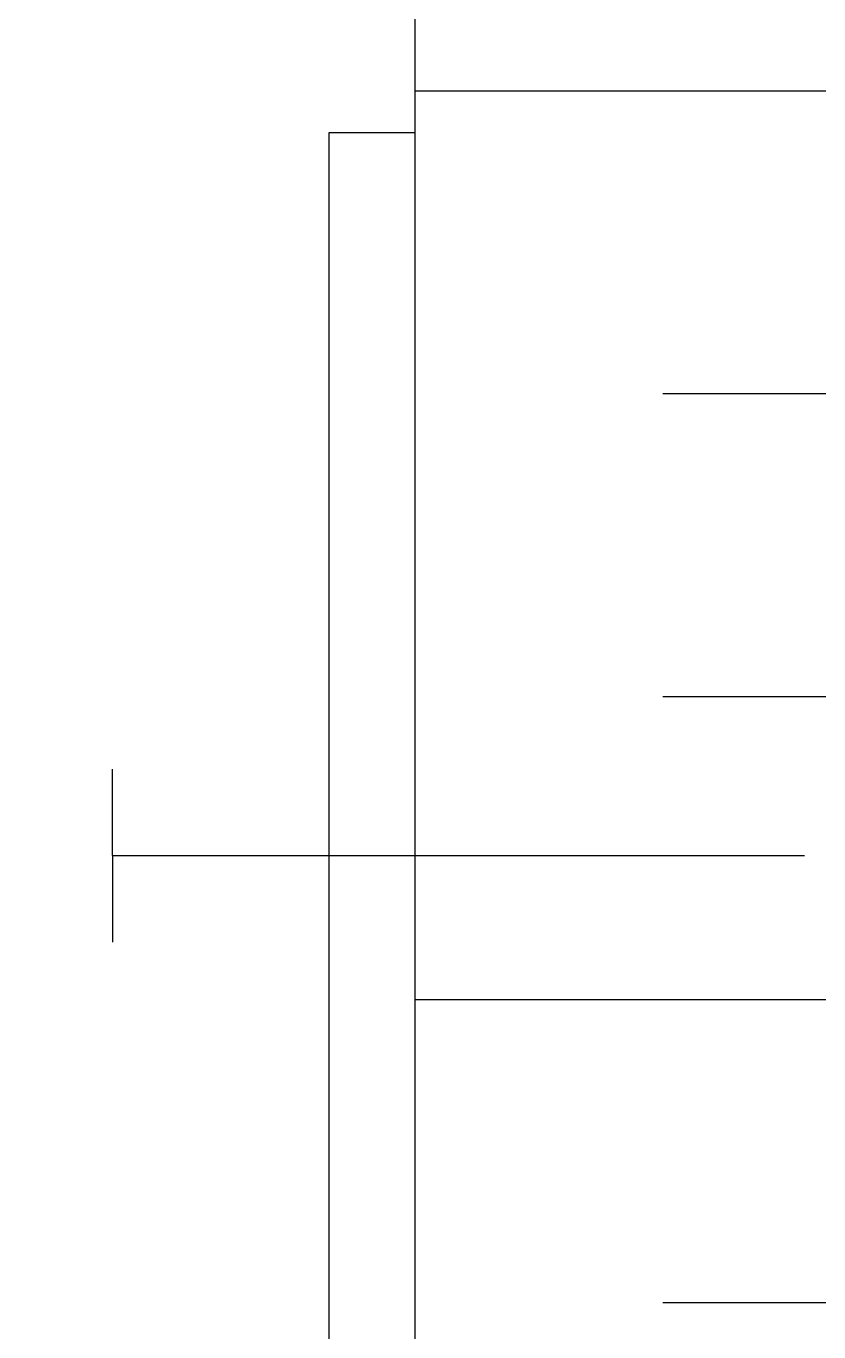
# Model space of a CAD drawing. Header units: inches. Extents: x 26.1 to 80.9, y -14.5 to 56.3.
# Drawn here: x 44.926 to 47.218, y 43.536 to 47.308 of the extents above; entities that cross this region are included whole.
import ezdxf

# ---------------------------------------------------------------- set-up
doc = ezdxf.new("R2010")
doc.units = ezdxf.units.IN
doc.header["$LTSCALE"] = 0.5
doc.header["$MEASUREMENT"] = 0
for name, color, linetype in [('HATCH', 12, 'Continuous'), ('LINE50', 5, 'Continuous'), ('LINE9', 9, 'Continuous')]:
    doc.layers.add(name, color=color, linetype=linetype)

msp = doc.modelspace()

# ---------------------------------------------------------------- hatches: boundary and pattern name
at = {"layer": 'HATCH'}
h = msp.add_hatch(dxfattribs=at)
h.set_pattern_fill('INSUL', color=256, scale=7, style=0)
h.set_pattern_definition([(0, (-2877.4856, -359.7554), (0, 2.625), []), (0, (-2877.4856, -358.8804), (0, 2.625), [0.875, -0.875]), (0, (-2877.4856, -358.0054), (0, 2.625), [0.875, -0.875])])
h.paths.add_polyline_path([(46.051, 37.2542), (46.4885, 37.2542), (46.4885, 37.7542), (47.9885, 37.7542), (47.9885, 37.2542), (48.676, 37.2542), (48.676, 55.2542), (47.9885, 55.2542), (47.9885, 55.7542), (46.4885, 55.7542), (46.4885, 55.2542), (46.051, 55.2542)])

# ---------------------------------------------------------------- linework, layer by layer
at = {"layer": 'LINE50'}
msp.add_line((46.051, 37.2542), (46.051, 55.2542), dxfattribs=at)
at = {"layer": 'LINE9'}
for q in [(45.176, 45.1619), (47.176, 44.9119), (45.176, 44.6619)]:
    msp.add_line((45.176, 44.9119), q, dxfattribs=at)
msp.add_lwpolyline([(46.051, 46.9995), (45.801, 46.9995), (45.801, 43.1245), (43.051, 43.1245), (43.051, 42.8745), (46.051, 42.8745)], close=True, dxfattribs=at)

doc.saveas('drawing.dxf')
